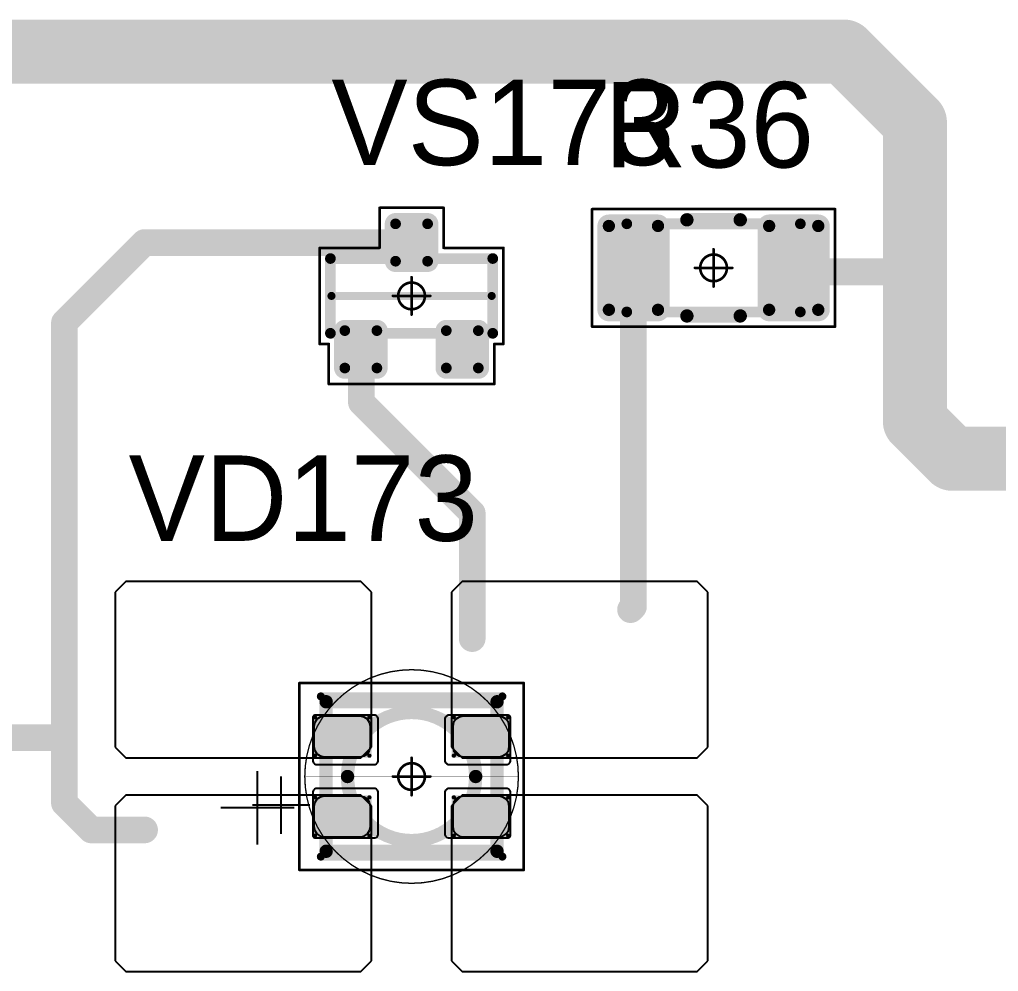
# Model space of a CAD drawing. Header units: millimetres. Extents: x 0 to 400, y 0 to 514.
# Drawn here: x 332.66 to 350.99, y 48.85 to 66.68 of the extents above; entities that cross this region are included whole.
import ezdxf

# ---------------------------------------------------------------- set-up
doc = ezdxf.new("R2010")
doc.units = ezdxf.units.MM
for name, color, linetype in [('Mechanical13', 56, 'Continuous'), ('Mechanical15', 56, 'Continuous'), ('Mechanical2', 216, 'Continuous'), ('TopLayer', 1, 'Continuous'), ('TopOverlay', 2, 'Continuous'), ('TopPaste', 8, 'Continuous'), ('TopSolder', 216, 'Continuous')]:
    doc.layers.add(name, color=color, linetype=linetype)

# ---------------------------------------------------------------- blocks, each defined once
blk = doc.blocks.new('SOT23_9')
at = {"layer": 'Mechanical13', "const_width": 0.2}
for points in [[(-0.7, 1.52), (0.7, 1.52)], [(-0.7, 1.52), (-0.7, -1.52)], [(0.7, 1.52), (0.7, -1.52)], [(-0.7, -1.52), (0.7, -1.52)]]:
    blk.add_lwpolyline(points, dxfattribs=at)
at = {"layer": 'Mechanical13', "const_width": 0.1}
for points in [[(-0.75, 1.52, 1), (-0.65, 1.52, 1)], [(-0.75, 1.52, 1), (-0.65, 1.52, 1)], [(0.65, 1.52, 1), (0.75, 1.52, 1)], [(0.65, 1.52, 1), (0.75, 1.52, 1)], [(-0.75, -1.52, 1), (-0.65, -1.52, 1)], [(-0.75, -1.52, 1), (-0.65, -1.52, 1)], [(0.65, -1.52, 1), (0.75, -1.52, 1)], [(0.65, -1.52, 1), (0.75, -1.52, 1)]]:
    blk.add_lwpolyline(points, format="xyb", close=True, dxfattribs=at)
at = {"layer": 'Mechanical15', "const_width": 0.05}
for points in [[(-0.9, 1.72), (-0.9, 1.55)], [(-0.9, 1.72), (0.9, 1.72)], [(0.9, 1.72), (0.9, 0.6)], [(-1.65, 1.55), (-1.65, -1.55)], [(-1.65, 1.55), (-0.9, 1.55)], [(0.9, 0.6), (1.65, 0.6)], [(1.65, 0.6), (1.65, -0.6)], [(0, 0.35), (0, -0.35)], [(-0.35, 0), (0.35, 0)], [(0.9, -0.6), (1.65, -0.6)], [(0.9, -0.6), (0.9, -1.72)], [(-1.65, -1.55), (-0.9, -1.55)], [(-0.9, -1.55), (-0.9, -1.72)], [(-0.9, -1.72), (0.9, -1.72)]]:
    blk.add_lwpolyline(points, dxfattribs=at)
at = {"layer": 'Mechanical15'}
for points, const_width in [([(-0.913, 1.72, 1), (-0.888, 1.72, 1)], 0.025), ([(-0.913, 1.72, 1), (-0.888, 1.72, 1)], 0.025), ([(0.888, 1.72, 1), (0.913, 1.72, 1)], 0.025), ([(0.888, 1.72, 1), (0.913, 1.72, 1)], 0.025), ([(-1.662, 1.55, 1), (-1.637, 1.55, 1)], 0.025), ([(-1.662, 1.55, 1), (-1.637, 1.55, 1)], 0.025), ([(-0.913, 1.55, 1), (-0.888, 1.55, 1)], 0.025), ([(-0.913, 1.55, 1), (-0.888, 1.55, 1)], 0.025), ([(0.888, 0.6, 1), (0.913, 0.6, 1)], 0.025), ([(0.888, 0.6, 1), (0.913, 0.6, 1)], 0.025), ([(1.637, 0.6, 1), (1.662, 0.6, 1)], 0.025), ([(1.637, 0.6, 1), (1.662, 0.6, 1)], 0.025), ([(-0.012, 0.35, 1), (0.012, 0.35, 1)], 0.025), ([(0.25, 0, 1), (-0.25, 0, 1)], 0.05), ([(-0.362, 0, 1), (-0.337, 0, 1)], 0.025), ([(-0.262, 0, 1), (-0.238, 0, 1)], 0.025), ([(0.238, 0, 1), (0.262, 0, 1)], 0.025), ([(0.337, 0, 1), (0.362, 0, 1)], 0.025), ([(-0.012, -0.35, 1), (0.012, -0.35, 1)], 0.025), ([(0.888, -0.6, 1), (0.913, -0.6, 1)], 0.025), ([(0.888, -0.6, 1), (0.913, -0.6, 1)], 0.025), ([(1.637, -0.6, 1), (1.662, -0.6, 1)], 0.025), ([(1.637, -0.6, 1), (1.662, -0.6, 1)], 0.025), ([(-1.662, -1.55, 1), (-1.637, -1.55, 1)], 0.025), ([(-1.662, -1.55, 1), (-1.637, -1.55, 1)], 0.025), ([(-0.913, -1.55, 1), (-0.888, -1.55, 1)], 0.025), ([(-0.913, -1.55, 1), (-0.888, -1.55, 1)], 0.025), ([(-0.913, -1.72, 1), (-0.888, -1.72, 1)], 0.025), ([(-0.913, -1.72, 1), (-0.888, -1.72, 1)], 0.025), ([(0.888, -1.72, 1), (0.913, -1.72, 1)], 0.025), ([(0.888, -1.72, 1), (0.913, -1.72, 1)], 0.025)]:
    blk.add_lwpolyline(points, format="xyb", close=True, dxfattribs=dict(at, const_width=const_width))
at = {"layer": 'TopLayer', "const_width": 0.1}
for points in [[(-1.4, 1.25, 1), (-1.3, 1.25, 1)], [(-0.7, 1.25, 1), (-0.6, 1.25, 1)], [(-1.4, 0.65, 1), (-1.3, 0.65, 1)], [(-0.7, 0.65, 1), (-0.6, 0.65, 1)], [(0.6, 0.3, 1), (0.7, 0.3, 1)], [(1.3, 0.3, 1), (1.4, 0.3, 1)], [(0.6, -0.3, 1), (0.7, -0.3, 1)], [(1.3, -0.3, 1), (1.4, -0.3, 1)], [(-1.4, -0.65, 1), (-1.3, -0.65, 1)], [(-0.7, -0.65, 1), (-0.6, -0.65, 1)], [(-1.4, -1.25, 1), (-1.3, -1.25, 1)], [(-0.7, -1.25, 1), (-0.6, -1.25, 1)]]:
    blk.add_lwpolyline(points, format="xyb", close=True, dxfattribs=at)
at = {"layer": 'TopLayer'}
for points in [[(-1.35, 1.35), (-1.35, 0.55), (-0.65, 1.35), (-0.65, 0.55)], [(-1.45, 1.25), (-1.45, 0.65), (-0.55, 1.25), (-0.55, 0.65)], [(0.65, 0.4), (0.65, -0.4), (1.35, 0.4), (1.35, -0.4)], [(0.55, 0.3), (0.55, -0.3), (1.45, 0.3), (1.45, -0.3)], [(-1.45, -0.65), (-1.45, -1.25), (-0.55, -0.65), (-0.55, -1.25)], [(-1.35, -0.55), (-1.35, -1.35), (-0.65, -0.55), (-0.65, -1.35)]]:
    blk.add_solid(points, dxfattribs=at)
at = {"layer": 'TopOverlay', "const_width": 0.15}
blk.add_lwpolyline([(0, 1.5), (0, -1.5)], dxfattribs=at)
at = {"layer": 'TopOverlay', "const_width": 0.075}
for points in [[(-0.038, 1.5, 1), (0.038, 1.5, 1)], [(-0.038, -1.5, 1), (0.038, -1.5, 1)]]:
    blk.add_lwpolyline(points, format="xyb", close=True, dxfattribs=at)
at = {"layer": 'TopPaste', "const_width": 0.075}
for points in [[(-1.387, 1.25, 1), (-1.313, 1.25, 1)], [(-0.687, 1.25, 1), (-0.613, 1.25, 1)], [(-1.387, 0.65, 1), (-1.313, 0.65, 1)], [(-0.687, 0.65, 1), (-0.613, 0.65, 1)], [(0.613, 0.3, 1), (0.687, 0.3, 1)], [(1.313, 0.3, 1), (1.387, 0.3, 1)], [(0.613, -0.3, 1), (0.687, -0.3, 1)], [(1.313, -0.3, 1), (1.387, -0.3, 1)], [(-1.387, -0.65, 1), (-1.313, -0.65, 1)], [(-0.687, -0.65, 1), (-0.613, -0.65, 1)], [(-1.387, -1.25, 1), (-1.313, -1.25, 1)], [(-0.687, -1.25, 1), (-0.613, -1.25, 1)]]:
    blk.add_lwpolyline(points, format="xyb", close=True, dxfattribs=at)
at = {"layer": 'TopPaste'}
for points in [[(-1.35, 1.325), (-1.35, 0.575), (-0.65, 1.325), (-0.65, 0.575)], [(-1.425, 1.25), (-1.425, 0.65), (-0.575, 1.25), (-0.575, 0.65)], [(0.65, 0.375), (0.65, -0.375), (1.35, 0.375), (1.35, -0.375)], [(0.575, 0.3), (0.575, -0.3), (1.425, 0.3), (1.425, -0.3)], [(-1.425, -0.65), (-1.425, -1.25), (-0.575, -0.65), (-0.575, -1.25)], [(-1.35, -0.575), (-1.35, -1.325), (-0.65, -0.575), (-0.65, -1.325)]]:
    blk.add_solid(points, dxfattribs=at)
at = {"layer": 'TopSolder', "const_width": 0.202}
for points in [[(-1.451, 1.25, 1), (-1.249, 1.25, 1)], [(-0.751, 1.25, 1), (-0.549, 1.25, 1)], [(-1.451, 0.65, 1), (-1.249, 0.65, 1)], [(-0.751, 0.65, 1), (-0.549, 0.65, 1)], [(0.549, 0.3, 1), (0.751, 0.3, 1)], [(1.249, 0.3, 1), (1.451, 0.3, 1)], [(0.549, -0.3, 1), (0.751, -0.3, 1)], [(1.249, -0.3, 1), (1.451, -0.3, 1)], [(-1.451, -0.65, 1), (-1.249, -0.65, 1)], [(-0.751, -0.65, 1), (-0.549, -0.65, 1)], [(-1.451, -1.25, 1), (-1.249, -1.25, 1)], [(-0.751, -1.25, 1), (-0.549, -1.25, 1)]]:
    blk.add_lwpolyline(points, format="xyb", close=True, dxfattribs=at)
at = {"layer": 'TopSolder'}
for points in [[(-1.35, 1.452), (-1.35, 0.448), (-0.65, 1.452), (-0.65, 0.448)], [(-1.552, 1.25), (-1.552, 0.65), (-0.448, 1.25), (-0.448, 0.65)], [(0.65, 0.502), (0.65, -0.502), (1.35, 0.502), (1.35, -0.502)], [(0.448, 0.3), (0.448, -0.3), (1.552, 0.3), (1.552, -0.3)], [(-1.35, -0.448), (-1.35, -1.452), (-0.65, -0.448), (-0.65, -1.452)], [(-1.552, -0.65), (-1.552, -1.25), (-0.448, -0.65), (-0.448, -1.25)]]:
    blk.add_solid(points, dxfattribs=at)
blk = doc.blocks.new('E65F_182')
at = {"layer": 'Mechanical13'}
for p, q in [((2.441, 1.071), (2.441, 0)), ((1.905, 0.536), (2.976, 0.536))]:
    blk.add_line(p, q, dxfattribs=at)
at = {"layer": 'Mechanical13', "const_width": 0.25}
for points in [[(-1.6, 1.4), (-1.6, -1.4)], [(1.6, 1.4), (-1.6, 1.4)], [(1.6, 1.4), (1.6, -1.4)], [(1.6, -1.4), (-1.6, -1.4)]]:
    blk.add_lwpolyline(points, dxfattribs=at)
at = {"layer": 'Mechanical13'}
for points, const_width in [([(-1.663, 1.4, 1), (-1.538, 1.4, 1)], 0.125), ([(-1.663, 1.4, 1), (-1.538, 1.4, 1)], 0.125), ([(1.537, 1.4, 1), (1.662, 1.4, 1)], 0.125), ([(1.537, 1.4, 1), (1.662, 1.4, 1)], 0.125), ([(1.2, 0, 1), (-1.2, 0, 1)], 0.25), ([(-1.263, 0, 1), (-1.138, 0, 1)], 0.125), ([(1.137, 0, 1), (1.262, 0, 1)], 0.125), ([(-1.663, -1.4, 1), (-1.538, -1.4, 1)], 0.125), ([(-1.663, -1.4, 1), (-1.538, -1.4, 1)], 0.125), ([(1.537, -1.4, 1), (1.662, -1.4, 1)], 0.125), ([(1.537, -1.4, 1), (1.662, -1.4, 1)], 0.125)]:
    blk.add_lwpolyline(points, format="xyb", close=True, dxfattribs=dict(at, const_width=const_width))
at = {"layer": 'Mechanical15', "const_width": 0.05}
for points in [[(2.1, 1.75), (-2.1, 1.75)], [(-2.1, 1.75), (-2.1, -1.75)], [(2.1, -1.75), (2.1, 1.75)], [(0, 0.35), (0, -0.35)], [(0, 0.35), (0, -0.35)], [(0.35, 0), (-0.35, 0)], [(0.35, 0), (-0.35, 0)], [(2.1, -1.75), (-2.1, -1.75)]]:
    blk.add_lwpolyline(points, dxfattribs=at)
at = {"layer": 'Mechanical15'}
for points, const_width in [([(-2.113, 1.75, 1), (-2.088, 1.75, 1)], 0.025), ([(-2.113, 1.75, 1), (-2.088, 1.75, 1)], 0.025), ([(2.087, 1.75, 1), (2.112, 1.75, 1)], 0.025), ([(2.087, 1.75, 1), (2.112, 1.75, 1)], 0.025), ([(-0.013, 0.35, 1), (0.012, 0.35, 1)], 0.025), ([(-0.013, 0.35, 1), (0.012, 0.35, 1)], 0.025), ([(0.25, 0, 1), (-0.25, 0, 1)], 0.05), ([(0.25, 0, 1), (-0.25, 0, 1)], 0.05), ([(-0.363, 0, 1), (-0.338, 0, 1)], 0.025), ([(-0.363, 0, 1), (-0.338, 0, 1)], 0.025), ([(-0.263, 0, 1), (-0.238, 0, 1)], 0.025), ([(-0.263, 0, 1), (-0.238, 0, 1)], 0.025), ([(0.237, 0, 1), (0.262, 0, 1)], 0.025), ([(0.237, 0, 1), (0.262, 0, 1)], 0.025), ([(0.337, 0, 1), (0.362, 0, 1)], 0.025), ([(0.337, 0, 1), (0.362, 0, 1)], 0.025), ([(-0.013, -0.35, 1), (0.012, -0.35, 1)], 0.025), ([(-0.013, -0.35, 1), (0.012, -0.35, 1)], 0.025), ([(-2.113, -1.75, 1), (-2.088, -1.75, 1)], 0.025), ([(-2.113, -1.75, 1), (-2.088, -1.75, 1)], 0.025), ([(2.087, -1.75, 1), (2.112, -1.75, 1)], 0.025), ([(2.087, -1.75, 1), (2.112, -1.75, 1)], 0.025)]:
    blk.add_lwpolyline(points, format="xyb", close=True, dxfattribs=dict(at, const_width=const_width))
at = {"layer": 'TopLayer'}
for p, q in [((-5.35, 3.65), (-5.55, 3.45)), ((-0.95, 3.65), (-5.35, 3.65)), ((-5.35, 3.65), (-5.35, 3.65)), ((-0.75, 3.45), (-0.95, 3.65)), ((0.95, 3.65), (0.75, 3.45)), ((5.35, 3.65), (0.95, 3.65)), ((0.95, 3.65), (0.95, 3.65)), ((5.55, 3.45), (5.35, 3.65)), ((-5.55, 3.45), (-5.55, 3.45)), ((-5.55, 3.45), (-5.55, 0.55)), ((-0.75, 0.55), (-0.75, 3.45)), ((0.75, 3.45), (0.75, 3.45)), ((0.75, 3.45), (0.75, 0.55)), ((5.55, 0.55), (5.55, 3.45)), ((-5.55, 0.55), (-5.35, 0.35)), ((-0.95, 0.35), (-0.75, 0.55)), ((0.75, 0.55), (0.95, 0.35)), ((5.35, 0.35), (5.55, 0.55)), ((-5.35, 0.35), (-0.95, 0.35)), ((0.95, 0.35), (5.35, 0.35)), ((-5.35, -0.35), (-5.55, -0.55)), ((-0.95, -0.35), (-5.35, -0.35)), ((-5.35, -0.35), (-5.35, -0.35)), ((-0.75, -0.55), (-0.95, -0.35)), ((0.95, -0.35), (0.75, -0.55)), ((5.35, -0.35), (0.95, -0.35)), ((0.95, -0.35), (0.95, -0.35)), ((5.55, -0.55), (5.35, -0.35)), ((-5.55, -0.55), (-5.55, -0.55)), ((-5.55, -0.55), (-5.55, -3.45)), ((-0.75, -3.45), (-0.75, -0.55)), ((0.75, -0.55), (0.75, -0.55)), ((0.75, -0.55), (0.75, -3.45)), ((5.55, -3.45), (5.55, -0.55)), ((-5.55, -3.45), (-5.35, -3.65)), ((-0.95, -3.65), (-0.75, -3.45)), ((0.75, -3.45), (0.95, -3.65)), ((5.35, -3.65), (5.55, -3.45)), ((-5.35, -3.65), (-0.95, -3.65)), ((0.95, -3.65), (5.35, -3.65))]:
    blk.add_line(p, q, dxfattribs=at)
at = {"layer": 'TopLayer', "const_width": 0.04}
for points in [[(-1.83, 1.11, 1), (-1.79, 1.11, 1)], [(-0.81, 1.11, 1), (-0.77, 1.11, 1)], [(0.77, 1.11, 1), (0.81, 1.11, 1)], [(1.79, 1.11, 1), (1.83, 1.11, 1)], [(-1.83, 0.39, 1), (-1.79, 0.39, 1)], [(-0.81, 0.39, 1), (-0.77, 0.39, 1)], [(0.77, 0.39, 1), (0.81, 0.39, 1)], [(1.79, 0.39, 1), (1.83, 0.39, 1)], [(-1.83, -0.39, 1), (-1.79, -0.39, 1)], [(-0.81, -0.39, 1), (-0.77, -0.39, 1)], [(0.77, -0.39, 1), (0.81, -0.39, 1)], [(1.79, -0.39, 1), (1.83, -0.39, 1)], [(-1.83, -1.11, 1), (-1.79, -1.11, 1)], [(-0.81, -1.11, 1), (-0.77, -1.11, 1)], [(0.77, -1.11, 1), (0.81, -1.11, 1)], [(1.79, -1.11, 1), (1.83, -1.11, 1)]]:
    blk.add_lwpolyline(points, format="xyb", close=True, dxfattribs=at)
at = {"layer": 'TopLayer'}
for points in [[(-1.85, 1.11), (-1.85, 0.39), (-0.75, 1.11), (-0.75, 0.39)], [(-1.81, 1.15), (-1.81, 0.35), (-0.79, 1.15), (-0.79, 0.35)], [(0.75, 1.11), (0.75, 0.39), (1.85, 1.11), (1.85, 0.39)], [(0.79, 1.15), (0.79, 0.35), (1.81, 1.15), (1.81, 0.35)], [(-1.81, -0.35), (-1.81, -1.15), (-0.79, -0.35), (-0.79, -1.15)], [(0.79, -0.35), (0.79, -1.15), (1.81, -0.35), (1.81, -1.15)], [(-1.85, -0.39), (-1.85, -1.11), (-0.75, -0.39), (-0.75, -1.11)], [(0.75, -0.39), (0.75, -1.11), (1.85, -0.39), (1.85, -1.11)]]:
    blk.add_solid(points, dxfattribs=at)
at = {"layer": 'TopOverlay'}
for p, q in [((2.886, 1.271), (2.886, -0.1)), ((2.2, 0.586), (3.571, 0.586))]:
    blk.add_line(p, q, dxfattribs=at)
at = {"layer": 'TopOverlay', "const_width": 0.15}
for points in [[(1.7, 1.5), (-1.7, 1.5)], [(1.7, -1.5), (-1.7, -1.5)]]:
    blk.add_lwpolyline(points, dxfattribs=at)
at = {"layer": 'TopOverlay', "const_width": 0.075}
for points in [[(-1.738, 1.5, 1), (-1.663, 1.5, 1)], [(1.662, 1.5, 1), (1.737, 1.5, 1)], [(-1.738, -1.5, 1), (-1.663, -1.5, 1)], [(1.662, -1.5, 1), (1.737, -1.5, 1)]]:
    blk.add_lwpolyline(points, format="xyb", close=True, dxfattribs=at)
at = {"layer": 'TopPaste'}
for p, q in [((-1.711, 1.114), (-1.773, 1.073)), ((-1.638, 1.129), (-1.711, 1.114)), ((-0.963, 1.129), (-1.638, 1.129)), ((-0.889, 1.114), (-0.963, 1.129)), ((-0.827, 1.073), (-0.889, 1.114)), ((0.889, 1.114), (0.827, 1.073)), ((0.962, 1.129), (0.889, 1.114)), ((1.637, 1.129), (0.962, 1.129)), ((1.711, 1.114), (1.637, 1.129)), ((1.773, 1.073), (1.711, 1.114)), ((-1.814, 1.011), (-1.829, 0.938)), ((-1.829, 0.938), (-1.829, 0.563)), ((-1.773, 1.073), (-1.814, 1.011)), ((-0.786, 1.011), (-0.827, 1.073)), ((-0.771, 0.938), (-0.786, 1.011)), ((-0.771, 0.563), (-0.771, 0.938)), ((0.786, 1.011), (0.771, 0.938)), ((0.771, 0.938), (0.771, 0.563)), ((0.827, 1.073), (0.786, 1.011)), ((1.814, 1.011), (1.773, 1.073)), ((1.829, 0.938), (1.814, 1.011)), ((1.829, 0.563), (1.829, 0.938)), ((-1.829, 0.563), (-1.814, 0.489)), ((-0.786, 0.489), (-0.771, 0.563)), ((0.771, 0.563), (0.786, 0.489)), ((1.814, 0.489), (1.829, 0.563)), ((-1.814, 0.489), (-1.773, 0.427)), ((-1.773, 0.427), (-1.711, 0.386)), ((-1.711, 0.386), (-1.638, 0.371)), ((-1.638, 0.371), (-0.963, 0.371)), ((-0.963, 0.371), (-0.889, 0.386)), ((-0.889, 0.386), (-0.827, 0.427)), ((-0.827, 0.427), (-0.786, 0.489)), ((0.786, 0.489), (0.827, 0.427)), ((0.827, 0.427), (0.889, 0.386)), ((0.889, 0.386), (0.962, 0.371)), ((0.962, 0.371), (1.637, 0.371)), ((1.637, 0.371), (1.711, 0.386)), ((1.711, 0.386), (1.773, 0.427)), ((1.773, 0.427), (1.814, 0.489)), ((-1.814, -0.489), (-1.829, -0.563)), ((-1.773, -0.427), (-1.814, -0.489)), ((-1.711, -0.386), (-1.773, -0.427)), ((-1.638, -0.371), (-1.711, -0.386)), ((-0.963, -0.371), (-1.638, -0.371)), ((-0.889, -0.386), (-0.963, -0.371)), ((-0.827, -0.427), (-0.889, -0.386)), ((-0.786, -0.489), (-0.827, -0.427)), ((-0.771, -0.563), (-0.786, -0.489)), ((0.786, -0.489), (0.771, -0.563)), ((0.827, -0.427), (0.786, -0.489)), ((0.889, -0.386), (0.827, -0.427)), ((0.962, -0.371), (0.889, -0.386)), ((1.637, -0.371), (0.962, -0.371)), ((1.711, -0.386), (1.637, -0.371)), ((1.773, -0.427), (1.711, -0.386)), ((1.814, -0.489), (1.773, -0.427)), ((1.829, -0.563), (1.814, -0.489)), ((-1.829, -0.563), (-1.829, -0.938)), ((-0.771, -0.938), (-0.771, -0.563)), ((0.771, -0.563), (0.771, -0.938)), ((1.829, -0.938), (1.829, -0.563)), ((-1.829, -0.938), (-1.814, -1.011)), ((-1.814, -1.011), (-1.773, -1.073)), ((-1.773, -1.073), (-1.711, -1.114)), ((-0.889, -1.114), (-0.827, -1.073)), ((-0.827, -1.073), (-0.786, -1.011)), ((-0.786, -1.011), (-0.771, -0.938)), ((0.771, -0.938), (0.786, -1.011)), ((0.786, -1.011), (0.827, -1.073)), ((0.827, -1.073), (0.889, -1.114)), ((1.711, -1.114), (1.773, -1.073)), ((1.773, -1.073), (1.814, -1.011)), ((1.814, -1.011), (1.829, -0.938)), ((-1.711, -1.114), (-1.638, -1.129)), ((-1.638, -1.129), (-0.963, -1.129)), ((-0.963, -1.129), (-0.889, -1.114)), ((0.889, -1.114), (0.962, -1.129)), ((0.962, -1.129), (1.637, -1.129)), ((1.637, -1.129), (1.711, -1.114))]:
    blk.add_line(p, q, dxfattribs=at)
at = {"layer": 'TopSolder'}
for p, q in [((-1.842, 1.129), (-1.85, 1.111)), ((-1.85, 1.111), (-1.85, 1.101)), ((-1.85, 1.101), (-1.85, 1.101)), ((-1.85, 1.101), (-1.85, 0.301)), ((-1.828, 1.143), (-1.842, 1.129)), ((-1.81, 1.151), (-1.828, 1.143)), ((-1.8, 1.151), (-1.81, 1.151)), ((-0.7, 1.151), (-1.8, 1.151)), ((-0.685, 1.151), (-0.7, 1.151)), ((-0.7, 1.151), (-0.7, 1.151)), ((-0.658, 1.139), (-0.685, 1.151)), ((-0.636, 1.118), (-0.658, 1.139)), ((-0.625, 1.09), (-0.636, 1.118)), ((0.636, 1.118), (0.625, 1.09)), ((0.657, 1.139), (0.636, 1.118)), ((0.685, 1.151), (0.657, 1.139)), ((0.7, 1.151), (0.685, 1.151)), ((1.8, 1.151), (0.7, 1.151)), ((1.81, 1.151), (1.8, 1.151)), ((1.8, 1.151), (1.8, 1.151)), ((1.828, 1.143), (1.81, 1.151)), ((1.842, 1.129), (1.828, 1.143)), ((1.85, 1.111), (1.842, 1.129)), ((1.85, 1.101), (1.85, 1.111)), ((1.85, 0.301), (1.85, 1.101)), ((-0.625, 1.076), (-0.625, 1.09)), ((-0.625, 0.301), (-0.625, 1.076)), ((0.625, 1.09), (0.625, 1.076)), ((0.625, 1.076), (0.625, 1.076)), ((0.625, 1.076), (0.625, 0.301)), ((-1.85, 0.301), (-1.85, 0.286)), ((-1.85, 0.286), (-1.839, 0.258)), ((-1.839, 0.258), (-1.818, 0.237)), ((-1.818, 0.237), (-1.79, 0.226)), ((-1.79, 0.226), (-1.775, 0.226)), ((-1.775, 0.226), (-1.775, 0.226)), ((-1.775, 0.226), (-0.7, 0.226)), ((-0.7, 0.226), (-0.685, 0.226)), ((-0.685, 0.226), (-0.658, 0.237)), ((-0.658, 0.237), (-0.636, 0.258)), ((-0.636, 0.258), (-0.625, 0.286)), ((-0.625, 0.286), (-0.625, 0.301)), ((-0.625, 0.301), (-0.625, 0.301)), ((0.625, 0.301), (0.625, 0.286)), ((0.625, 0.286), (0.636, 0.258)), ((0.636, 0.258), (0.657, 0.237)), ((0.657, 0.237), (0.685, 0.226)), ((0.685, 0.226), (0.7, 0.226)), ((0.7, 0.226), (0.7, 0.226)), ((0.7, 0.226), (1.775, 0.226)), ((1.775, 0.226), (1.79, 0.226)), ((1.79, 0.226), (1.817, 0.237)), ((1.817, 0.237), (1.839, 0.258)), ((1.839, 0.258), (1.85, 0.286)), ((1.85, 0.286), (1.85, 0.301)), ((1.85, 0.301), (1.85, 0.301)), ((-1.839, -0.257), (-1.85, -0.285)), ((-1.85, -0.285), (-1.85, -0.299)), ((-1.85, -0.299), (-1.85, -0.299)), ((-1.85, -0.299), (-1.85, -1.099)), ((-1.818, -0.236), (-1.839, -0.257)), ((-1.79, -0.224), (-1.818, -0.236)), ((-1.775, -0.224), (-1.79, -0.224)), ((-0.7, -0.224), (-1.775, -0.224)), ((-0.685, -0.224), (-0.7, -0.224)), ((-0.7, -0.224), (-0.7, -0.224)), ((-0.658, -0.236), (-0.685, -0.224)), ((-0.636, -0.257), (-0.658, -0.236)), ((-0.625, -0.285), (-0.636, -0.257)), ((-0.625, -0.299), (-0.625, -0.285)), ((-0.625, -1.074), (-0.625, -0.299)), ((0.636, -0.257), (0.625, -0.285)), ((0.625, -0.285), (0.625, -0.299)), ((0.625, -0.299), (0.625, -0.299)), ((0.625, -0.299), (0.625, -1.074)), ((0.657, -0.236), (0.636, -0.257)), ((0.685, -0.224), (0.657, -0.236)), ((0.7, -0.224), (0.685, -0.224)), ((1.775, -0.224), (0.7, -0.224)), ((1.79, -0.224), (1.775, -0.224)), ((1.775, -0.224), (1.775, -0.224)), ((1.817, -0.236), (1.79, -0.224)), ((1.839, -0.257), (1.817, -0.236)), ((1.85, -0.285), (1.839, -0.257)), ((1.85, -0.299), (1.85, -0.285)), ((1.85, -1.099), (1.85, -0.299)), ((-1.85, -1.099), (-1.85, -1.109)), ((-0.636, -1.117), (-0.625, -1.089)), ((-0.625, -1.089), (-0.625, -1.074)), ((-0.625, -1.074), (-0.625, -1.074)), ((0.625, -1.074), (0.625, -1.089)), ((0.625, -1.089), (0.636, -1.117)), ((1.85, -1.109), (1.85, -1.099)), ((1.85, -1.099), (1.85, -1.099)), ((-1.85, -1.109), (-1.842, -1.128)), ((-1.842, -1.128), (-1.828, -1.142)), ((-1.828, -1.142), (-1.81, -1.149)), ((-1.81, -1.149), (-1.8, -1.149)), ((-1.8, -1.149), (-0.7, -1.149)), ((-1.8, -1.149), (-1.8, -1.149)), ((-0.7, -1.149), (-0.685, -1.149)), ((-0.685, -1.149), (-0.658, -1.138)), ((-0.658, -1.138), (-0.636, -1.117)), ((0.636, -1.117), (0.657, -1.138)), ((0.657, -1.138), (0.685, -1.149)), ((0.685, -1.149), (0.7, -1.149)), ((0.7, -1.149), (1.8, -1.149)), ((0.7, -1.149), (0.7, -1.149)), ((1.8, -1.149), (1.81, -1.149)), ((1.81, -1.149), (1.828, -1.142)), ((1.828, -1.142), (1.842, -1.128)), ((1.842, -1.128), (1.85, -1.109))]:
    blk.add_line(p, q, dxfattribs=at)
blk = doc.blocks.new('RC1206S_356')
at = {"layer": 'Mechanical13', "const_width": 0.2}
for points in [[(-1.625, -0.825), (-1.625, 0.825)], [(-1.625, 0.825), (1.625, 0.825)], [(1.625, -0.825), (1.625, 0.825)], [(-1.625, -0.825), (1.625, -0.825)]]:
    blk.add_lwpolyline(points, dxfattribs=at)
at = {"layer": 'Mechanical13', "const_width": 0.1}
for points in [[(-1.675, 0.825, 1), (-1.575, 0.825, 1)], [(-1.675, 0.825, 1), (-1.575, 0.825, 1)], [(1.575, 0.825, 1), (1.675, 0.825, 1)], [(1.575, 0.825, 1), (1.675, 0.825, 1)], [(-1.675, -0.825, 1), (-1.575, -0.825, 1)], [(-1.675, -0.825, 1), (-1.575, -0.825, 1)], [(1.575, -0.825, 1), (1.675, -0.825, 1)], [(1.575, -0.825, 1), (1.675, -0.825, 1)]]:
    blk.add_lwpolyline(points, format="xyb", close=True, dxfattribs=at)
at = {"layer": 'Mechanical15', "const_width": 0.05}
for points in [[(-2.275, -1.1), (-2.275, 1.1)], [(-2.275, 1.1), (2.275, 1.1)], [(2.275, -1.1), (2.275, 1.1)], [(0, -0.35), (0, 0.35)], [(-0.35, 0), (0.35, 0)], [(-2.275, -1.1), (2.275, -1.1)]]:
    blk.add_lwpolyline(points, dxfattribs=at)
at = {"layer": 'Mechanical15'}
for points, const_width in [([(-2.287, 1.1, 1), (-2.262, 1.1, 1)], 0.025), ([(-2.287, 1.1, 1), (-2.262, 1.1, 1)], 0.025), ([(2.262, 1.1, 1), (2.287, 1.1, 1)], 0.025), ([(2.262, 1.1, 1), (2.287, 1.1, 1)], 0.025), ([(-0.012, 0.35, 1), (0.012, 0.35, 1)], 0.025), ([(0.25, 0, 1), (-0.25, 0, 1)], 0.05), ([(-0.362, 0, 1), (-0.337, 0, 1)], 0.025), ([(-0.262, 0, 1), (-0.238, 0, 1)], 0.025), ([(0.238, 0, 1), (0.262, 0, 1)], 0.025), ([(0.337, 0, 1), (0.362, 0, 1)], 0.025), ([(-0.012, -0.35, 1), (0.012, -0.35, 1)], 0.025), ([(-2.287, -1.1, 1), (-2.262, -1.1, 1)], 0.025), ([(-2.287, -1.1, 1), (-2.262, -1.1, 1)], 0.025), ([(2.262, -1.1, 1), (2.287, -1.1, 1)], 0.025), ([(2.262, -1.1, 1), (2.287, -1.1, 1)], 0.025)]:
    blk.add_lwpolyline(points, format="xyb", close=True, dxfattribs=dict(at, const_width=const_width))
at = {"layer": 'TopLayer', "const_width": 0.115}
for points in [[(-2.018, 0.785, 1), (-1.903, 0.785, 1)], [(-1.098, 0.785, 1), (-0.983, 0.785, 1)], [(0.983, 0.785, 1), (1.098, 0.785, 1)], [(1.903, 0.785, 1), (2.018, 0.785, 1)], [(-2.018, -0.785, 1), (-1.903, -0.785, 1)], [(-1.098, -0.785, 1), (-0.983, -0.785, 1)], [(0.983, -0.785, 1), (1.098, -0.785, 1)], [(1.903, -0.785, 1), (2.018, -0.785, 1)]]:
    blk.add_lwpolyline(points, format="xyb", close=True, dxfattribs=at)
at = {"layer": 'TopLayer'}
for points in [[(-2.075, -0.785), (-0.925, -0.785), (-2.075, 0.785), (-0.925, 0.785)], [(-1.96, -0.9), (-1.04, -0.9), (-1.96, 0.9), (-1.04, 0.9)], [(0.925, -0.785), (2.075, -0.785), (0.925, 0.785), (2.075, 0.785)], [(1.04, -0.9), (1.96, -0.9), (1.04, 0.9), (1.96, 0.9)]]:
    blk.add_solid(points, dxfattribs=at)
at = {"layer": 'TopOverlay', "const_width": 0.25}
for points in [[(-0.5, 0.9), (0.5, 0.9)], [(-0.5, -0.9), (0.5, -0.9)]]:
    blk.add_lwpolyline(points, dxfattribs=at)
at = {"layer": 'TopOverlay', "const_width": 0.125}
for points in [[(-0.562, 0.9, 1), (-0.437, 0.9, 1)], [(0.437, 0.9, 1), (0.562, 0.9, 1)], [(-0.562, -0.9, 1), (-0.437, -0.9, 1)], [(0.437, -0.9, 1), (0.562, -0.9, 1)]]:
    blk.add_lwpolyline(points, format="xyb", close=True, dxfattribs=at)
at = {"layer": 'TopPaste', "const_width": 0.09}
for points in [[(-2.005, 0.785, 1), (-1.915, 0.785, 1)], [(-1.085, 0.785, 1), (-0.995, 0.785, 1)], [(0.995, 0.785, 1), (1.085, 0.785, 1)], [(1.915, 0.785, 1), (2.005, 0.785, 1)], [(-2.005, -0.785, 1), (-1.915, -0.785, 1)], [(-1.085, -0.785, 1), (-0.995, -0.785, 1)], [(0.995, -0.785, 1), (1.085, -0.785, 1)], [(1.915, -0.785, 1), (2.005, -0.785, 1)]]:
    blk.add_lwpolyline(points, format="xyb", close=True, dxfattribs=at)
at = {"layer": 'TopPaste'}
for points in [[(-2.05, -0.785), (-0.95, -0.785), (-2.05, 0.785), (-0.95, 0.785)], [(-1.96, -0.875), (-1.04, -0.875), (-1.96, 0.875), (-1.04, 0.875)], [(0.95, -0.785), (2.05, -0.785), (0.95, 0.785), (2.05, 0.785)], [(1.04, -0.875), (1.96, -0.875), (1.04, 0.875), (1.96, 0.875)]]:
    blk.add_solid(points, dxfattribs=at)
at = {"layer": 'TopSolder', "const_width": 0.215}
for points in [[(-2.068, 0.785, 1), (-1.853, 0.785, 1)], [(-1.148, 0.785, 1), (-0.933, 0.785, 1)], [(0.933, 0.785, 1), (1.148, 0.785, 1)], [(1.853, 0.785, 1), (2.068, 0.785, 1)], [(-2.068, -0.785, 1), (-1.853, -0.785, 1)], [(-1.148, -0.785, 1), (-0.933, -0.785, 1)], [(0.933, -0.785, 1), (1.148, -0.785, 1)], [(1.853, -0.785, 1), (2.068, -0.785, 1)]]:
    blk.add_lwpolyline(points, format="xyb", close=True, dxfattribs=at)
at = {"layer": 'TopSolder'}
for points in [[(-1.96, -1), (-1.04, -1), (-1.96, 1), (-1.04, 1)], [(1.04, -1), (1.96, -1), (1.04, 1), (1.96, 1)], [(-2.175, -0.785), (-0.825, -0.785), (-2.175, 0.785), (-0.825, 0.785)], [(0.825, -0.785), (2.175, -0.785), (0.825, 0.785), (2.175, 0.785)]]:
    blk.add_solid(points, dxfattribs=at)

msp = doc.modelspace()

# ---------------------------------------------------------------- linework, layer by layer
at = {"layer": 'Mechanical2'}
for points, const_width in [([(342, 52.5, 1), (338, 52.5, 1)], 0.0254), ([(340, 54.5, 1), (340, 54.5, 1)], 0.0005), ([(337.994, 52.5, 1), (338.006, 52.5, 1)], 0.0127), ([(338, 52.5, 1), (338, 52.5, 1)], 0.0005), ([(341.994, 52.5, 1), (342.006, 52.5, 1)], 0.0127), ([(342, 52.5, 1), (342, 52.5, 1)], 0.0005), ([(340, 50.5, 1), (340, 50.5, 1)], 0.0005)]:
    msp.add_lwpolyline(points, format="xyb", close=True, dxfattribs=dict(at, const_width=const_width))
at = {"layer": 'Mechanical2', "const_width": 0.001}
for points in [[(340, 50.5), (340, 54.5)], [(338, 52.5), (342, 52.5)]]:
    msp.add_lwpolyline(points, dxfattribs=at)
at = {"layer": 'TopLayer'}
for points, const_width in [([(251.275, 66.075), (348.1, 66.075)], 1.2), ([(348.1, 66.075), (349.425, 64.75)], 1.2), ([(349.425, 61.951), (349.425, 64.75)], 1.2), ([(333.5, 61), (335, 62.5)], 0.5), ([(335, 62.5), (340, 62.5)], 0.5), ([(349.425, 59.153), (349.425, 61.951)], 1.2), ([(344.155, 55.68), (344.155, 62.025)], 0.5), ([(347.155, 62.025), (347.228, 61.951)], 0.5), ([(347.228, 61.951), (349.425, 61.951)], 0.5), ([(333.5, 53.225), (333.5, 61)], 0.5), ([(339.06, 59.508), (339.06, 60.49)], 0.5), ([(339.06, 59.508), (341.135, 57.433)], 0.5), ([(349.425, 59.153), (350.128, 58.45)], 1.2), ([(350.128, 58.45), (352.093, 58.45)], 1.2), ([(341.135, 55.083), (341.135, 57.433)], 0.5), ([(344.1, 55.625), (344.155, 55.68)], 0.5), ([(321.325, 53.225), (333.5, 53.225)], 0.5), ([(333.5, 52), (333.5, 53.225)], 0.5), ([(333.5, 52), (334, 51.5)], 0.5), ([(334, 51.5), (335, 51.5)], 0.5)]:
    msp.add_lwpolyline(points, dxfattribs=dict(at, const_width=const_width))
for points, const_width in [([(347.8, 66.075, 1), (348.4, 66.075, 1)], 0.6), ([(347.8, 66.075, 1), (348.4, 66.075, 1)], 0.6), ([(349.125, 64.75, 1), (349.725, 64.75, 1)], 0.6), ([(349.125, 64.75, 1), (349.725, 64.75, 1)], 0.6), ([(334.875, 62.5, 1), (335.125, 62.5, 1)], 0.25), ([(334.875, 62.5, 1), (335.125, 62.5, 1)], 0.25), ([(339.875, 62.5, 1), (340.125, 62.5, 1)], 0.25), ([(349.125, 61.951, 1), (349.725, 61.951, 1)], 0.6), ([(349.125, 61.951, 1), (349.725, 61.951, 1)], 0.6), ([(344.03, 62.025, 1), (344.28, 62.025, 1)], 0.25), ([(347.03, 62.025, 1), (347.28, 62.025, 1)], 0.25), ([(347.103, 61.951, 1), (347.353, 61.951, 1)], 0.25), ([(347.103, 61.951, 1), (347.353, 61.951, 1)], 0.25), ([(349.3, 61.951, 1), (349.55, 61.951, 1)], 0.25), ([(333.375, 61, 1), (333.625, 61, 1)], 0.25), ([(333.375, 61, 1), (333.625, 61, 1)], 0.25), ([(338.935, 60.49, 1), (339.185, 60.49, 1)], 0.25), ([(338.935, 59.508, 1), (339.185, 59.508, 1)], 0.25), ([(338.935, 59.508, 1), (339.185, 59.508, 1)], 0.25), ([(349.125, 59.153, 1), (349.725, 59.153, 1)], 0.6), ([(349.125, 59.153, 1), (349.725, 59.153, 1)], 0.6), ([(349.828, 58.45, 1), (350.428, 58.45, 1)], 0.6), ([(349.828, 58.45, 1), (350.428, 58.45, 1)], 0.6), ([(341.01, 57.433, 1), (341.26, 57.433, 1)], 0.25), ([(341.01, 57.433, 1), (341.26, 57.433, 1)], 0.25), ([(344.03, 55.68, 1), (344.28, 55.68, 1)], 0.25), ([(344.03, 55.68, 1), (344.28, 55.68, 1)], 0.25), ([(343.975, 55.625, 1), (344.225, 55.625, 1)], 0.25), ([(341.01, 55.083, 1), (341.26, 55.083, 1)], 0.25), ([(333.375, 53.225, 1), (333.625, 53.225, 1)], 0.25), ([(333.375, 53.225, 1), (333.625, 53.225, 1)], 0.25), ([(333.375, 53.225, 1), (333.625, 53.225, 1)], 0.25), ([(333.375, 52, 1), (333.625, 52, 1)], 0.25), ([(333.375, 52, 1), (333.625, 52, 1)], 0.25), ([(333.875, 51.5, 1), (334.125, 51.5, 1)], 0.25), ([(333.875, 51.5, 1), (334.125, 51.5, 1)], 0.25), ([(334.875, 51.5, 1), (335.125, 51.5, 1)], 0.25)]:
    msp.add_lwpolyline(points, format="xyb", close=True, dxfattribs=dict(at, const_width=const_width))

# ---------------------------------------------------------------- block references
for name, p, rotation in [('SOT23_9', (340, 61.5), 90), ('RC1206S_356', (345.655, 62.025), 360), ('E65F_182', (340, 52.5), 180)]:
    msp.add_blockref(name, p, dxfattribs=dict(rotation=rotation))

# ---------------------------------------------------------------- texts
at = {"layer": 'TopOverlay'}
for s, p in [('VS173', (338.499, 63.949)), ('R36', (343.611, 63.906)), ('VD173', (334.702, 56.913))]:
    msp.add_text(s, height=1.6, dxfattribs=at).set_placement(p)

doc.saveas('drawing.dxf')
